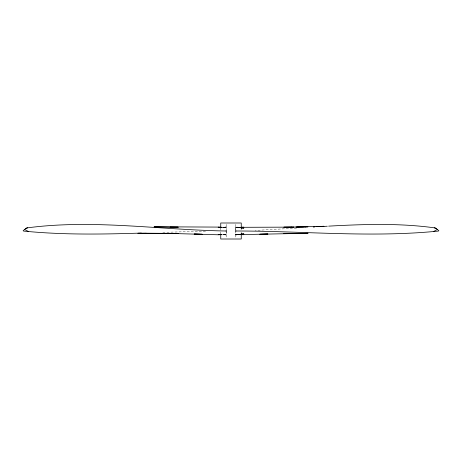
<?xml version="1.0" encoding="UTF-8"?>
<svg xmlns="http://www.w3.org/2000/svg" width="462" height="462" viewBox="0 0 462 462"><rect width="100%" height="100%" fill="white"/><g stroke="black" fill="none" stroke-linecap="round" stroke-linejoin="round"><path stroke-width="0.35" stroke-dasharray="2.31 1.73" d="M226.195 234.887L222.863 234.702L226.195 234.944L226.195 232.172M226.195 228.043L226.195 226.998L222.863 227.275L226.195 227.292L222.863 227.414M240.477 234.609L235.805 234.944L235.805 233.957M235.805 229.828L235.805 226.998L240.477 227.368L235.805 227.754L240.477 227.448L235.805 227.292L240.477 227.252M235.805 235.002L240.477 234.315L235.805 234.887M226.195 226.998L222.863 227.483L226.195 227.754L222.863 227.535L226.195 227.113M222.863 234.471L226.195 234.246L222.863 234.43L226.195 234.944M296.517 228.13L255.151 230.428M301.207 227.824L305.936 227.529M240.477 234.557L235.805 234.246L240.477 234.505L235.805 234.708L240.477 234.696M162.815 232.363L206.179 231.15M235.805 227.056L240.477 227.702L235.805 227.113M235.805 224.388L235.805 229.955M235.805 230.653L235.805 237.612M226.195 224.388L226.195 229.955M226.195 230.653L226.195 237.612M220.749 227.87L220.749 234.13"/><path stroke-width="0.69" d="M226.195 231.589L226.195 230.411M235.805 231.589L235.805 230.411M141.36 233.073C102.137 234.326 62.768 234.996 23.66 231.075L23.129 230.734L26.218 228.17A3.835 1.265 0 0 1 27.714 227.812C93.728 219.115 160.066 229.984 226.195 231M235.805 231C303.303 230.948 370.957 237.838 438.34 231.075L438.871 230.734L435.782 228.17A3.835 1.265 0 0 0 434.286 227.812C399.284 223.025 363.813 224.22 328.644 226.137M433.599 231.502L437.416 229.423M25.549 228.551L27.714 227.812M241.141 234.217L243.809 233.824L241.141 234.199M241.141 227.31L291.845 227.131L323.978 226.288L315.968 226.553M218.855 227.541L220.859 227.408M222.193 234.511L218.191 234.783L170.155 233.425L138.023 233.304L146.032 233.154M313.3 227.061L314.634 226.975M320.64 226.611L327.31 226.218M241.141 234.482L243.809 234.367L241.141 234.557L243.809 234.684L241.141 234.696M219.525 227.535L220.859 227.489M295.847 227.085L307.963 226.79L296.517 227.067M307.963 233.235L291.845 233.368M241.141 227.246L243.809 227.223L241.141 227.402L243.809 227.587L241.141 227.489M138.023 233.304L170.155 233.368M307.963 233.275L241.141 234.604M221.523 234.696L218.191 234.684L221.523 234.505L220.189 234.453M146.032 233.241L162.145 233.316M221.523 227.252L218.191 227.223L222.193 227.489M170.155 227.189L154.037 226.79L218.191 227.09L222.193 227.419M219.525 234.459L220.859 234.557M241.141 227.795L243.809 228.164L241.141 227.778M434.286 227.812L436.451 228.551M24.584 229.423L28.401 231.502M241.251 229.262L241.251 222.996L220.749 222.996L220.749 227.87M241.251 232.738L241.251 239.004L220.749 239.004L220.749 234.13M267.827 234.009L259.823 234.24L267.827 234.032M293.849 227.137L291.845 227.189L293.849 227.137M291.845 233.425L283.841 233.593L291.845 233.46M291.845 227.096L283.841 227.189L291.845 227.131M178.159 227.183L170.155 227.131L178.159 227.189M178.159 233.593L170.155 233.46L178.159 233.599M202.177 234.24L194.173 234.032L202.177 234.251"/></g></svg>
